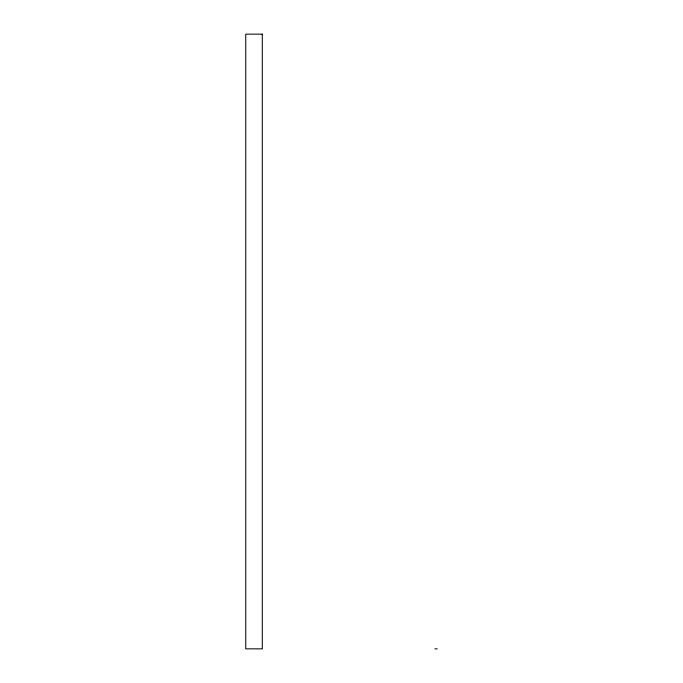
<?xml version="1.0" encoding="UTF-8"?>
<svg xmlns="http://www.w3.org/2000/svg" width="683" height="683" viewBox="0 0 683 683"><rect width="100%" height="100%" fill="white"/><g stroke="black" fill="none" stroke-linecap="round" stroke-linejoin="round"><path stroke-width="1.02" d="M434.883 648.85L437.248 648.85M262.298 34.15L245.752 34.15L245.752 648.85L262.298 648.85L262.298 34.15"/></g></svg>
